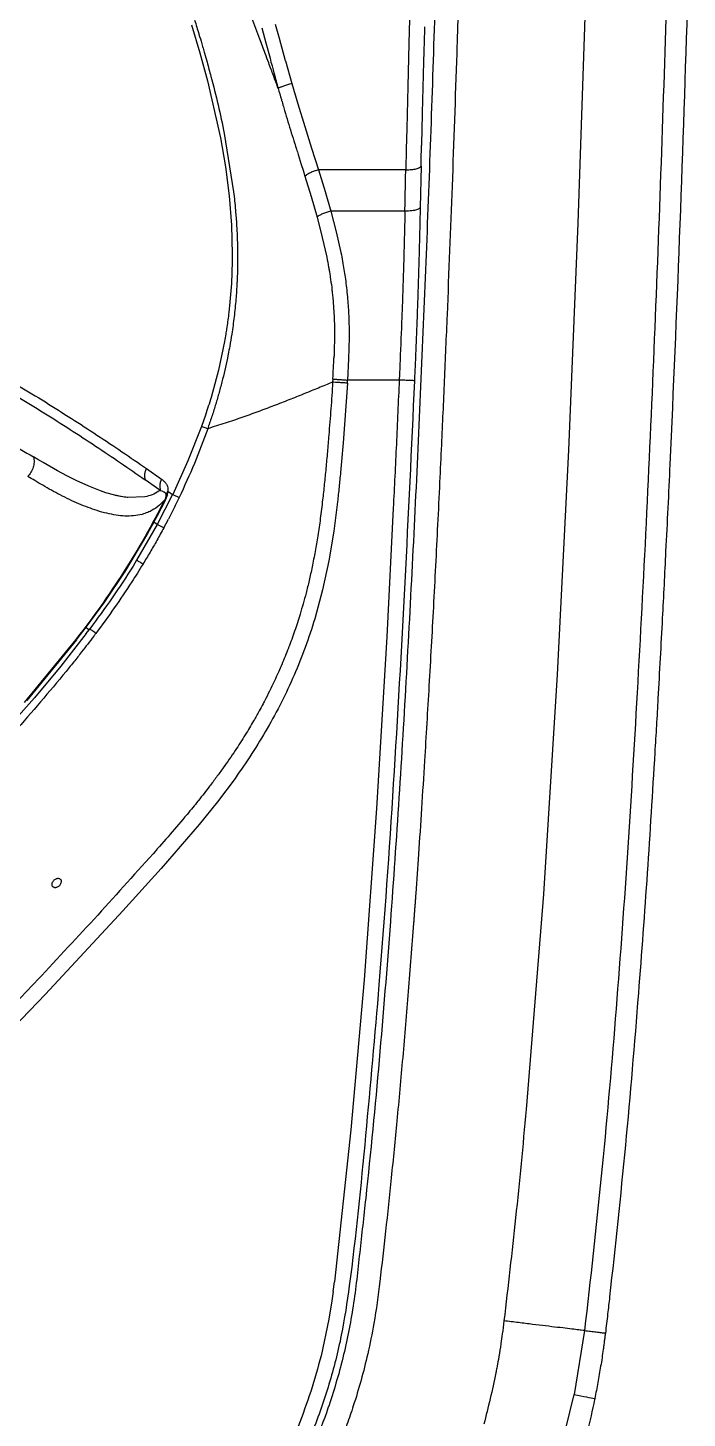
# Model space of a CAD drawing. Extents: x -51 to 27, y -13 to 136.
# Drawn here: x 20.95 to 27.08, y 12.54 to 25.45 of the extents above; entities that cross this region are included whole.
import ezdxf

# ---------------------------------------------------------------- set-up
doc = ezdxf.new("R2010")
doc.units = 0
doc.header["$MEASUREMENT"] = 0
doc.layers.add('GEOMETRY', color=2, linetype='Continuous', lineweight=25)

# ---------------------------------------------------------------- blocks, each defined once
blk = doc.blocks.new('2026 MONTERREY-BLOOM')
at = {"layer": 'GEOMETRY'}
for p, q in [((37.815, -57.951), (37.742, -60.078)), ((34.931, -58.231), (34.967, -58.361)), ((36.179, -58.186), (36.173, -58.412)), ((34.155, -58.238), (34.232, -58.497)), ((34.807, -58.266), (34.845, -58.406)), ((34.967, -58.361), (35.025, -58.568)), ((36.319, -58.256), (36.314, -58.41)), ((34.845, -58.406), (34.883, -58.548)), ((36.173, -58.412), (36.162, -58.809)), ((34.232, -58.497), (34.303, -58.758)), ((35.025, -58.568), (35.026, -58.573)), ((35.026, -58.573), (35.086, -58.782)), ((34.303, -58.758), (34.422, -59.287)), ((35.086, -58.782), (35.14, -58.97)), ((36.162, -58.809), (36.153, -59.2)), ((35.14, -58.97), (35.206, -59.182)), ((34.458, -59.248), (34.545, -59.789)), ((35.206, -59.182), (35.27, -59.383)), ((36.153, -59.2), (36.149, -59.392)), ((34.422, -59.287), (34.468, -59.555)), ((35.27, -59.383), (35.334, -59.583)), ((36.149, -59.392), (36.145, -59.583)), ((35.145, -59.442), (35.174, -59.533)), ((36.286, -59.549), (36.288, -59.451)), ((34.468, -59.555), (34.503, -59.824)), ((35.174, -59.533), (35.19, -59.586)), ((35.19, -59.586), (35.208, -59.643)), ((35.208, -59.643), (35.266, -59.833)), ((35.334, -59.583), (35.395, -59.784)), ((36.145, -59.583), (35.334, -59.583)), ((36.143, -59.659), (36.145, -59.583)), ((36.286, -59.549), (36.278, -59.934)), ((35.395, -59.784), (35.447, -59.967)), ((36.138, -59.892), (36.143, -59.659)), ((34.503, -59.824), (34.525, -60.098)), ((35.266, -59.833), (35.32, -60.023)), ((36.136, -59.967), (36.138, -59.892)), ((35.32, -60.023), (35.369, -60.211)), ((35.447, -59.967), (35.498, -60.159)), ((36.136, -59.967), (35.447, -59.967)), ((36.136, -59.995), (36.132, -60.165)), ((34.525, -60.098), (34.532, -60.367)), ((35.498, -60.159), (35.542, -60.352)), ((37.742, -60.078), (37.655, -62.188)), ((35.369, -60.211), (35.41, -60.396)), ((35.466, -60.765), (35.478, -60.952)), ((35.478, -60.952), (35.481, -61.047)), ((35.481, -61.047), (35.482, -61.142)), ((34.46, -61.177), (34.404, -61.445)), ((35.618, -61.14), (35.613, -61.339)), ((34.404, -61.445), (34.335, -61.697)), ((35.613, -61.339), (35.603, -61.536)), ((35.467, -61.528), (35.465, -61.556)), ((35.602, -61.565), (35.562, -62.118)), ((35.602, -61.565), (35.603, -61.536)), ((36.083, -61.536), (35.603, -61.536)), ((34.246, -61.967), (34.121, -62.287)), ((34.283, -61.862), (34.246, -61.967)), ((34.304, -61.988), (34.246, -61.967)), ((35.562, -62.118), (35.538, -62.394)), ((37.655, -62.188), (37.55, -64.27)), ((32.727, -62.274), (32.687, -62.25)), ((32.777, -62.303), (32.727, -62.274)), ((32.91, -62.379), (32.777, -62.303)), ((33.736, -62.358), (33.874, -62.456)), ((34.121, -62.287), (33.979, -62.599)), ((32.994, -62.425), (32.91, -62.379)), ((33.089, -62.473), (32.994, -62.425)), ((33.137, -62.495), (33.089, -62.473)), ((33.2, -62.523), (33.137, -62.495)), ((33.722, -62.462), (33.719, -62.422)), ((33.86, -62.56), (33.722, -62.462)), ((33.307, -62.565), (33.2, -62.523)), ((33.359, -62.583), (33.307, -62.565)), ((33.442, -62.606), (33.359, -62.583)), ((33.72, -62.621), (33.562, -62.627)), ((33.978, -62.599), (33.836, -62.877)), ((33.857, -62.563), (33.849, -62.569)), ((33.86, -62.561), (33.857, -62.563)), ((33.858, -62.521), (33.861, -62.561)), ((33.861, -62.561), (33.86, -62.56)), ((33.861, -62.561), (33.879, -62.565)), ((33.879, -62.565), (33.901, -62.576)), ((33.903, -62.578), (33.901, -62.576)), ((33.915, -62.621), (33.913, -62.627)), ((33.93, -62.603), (33.915, -62.621)), ((33.916, -62.616), (33.915, -62.621)), ((33.917, -62.603), (33.916, -62.611)), ((33.916, -62.611), (33.916, -62.616)), ((33.917, -62.603), (33.935, -62.568)), ((33.922, -62.626), (33.927, -62.614)), ((33.927, -62.614), (33.93, -62.603)), ((33.93, -62.603), (33.932, -62.594)), ((33.932, -62.594), (33.933, -62.585)), ((33.933, -62.585), (33.934, -62.579)), ((33.934, -62.579), (33.935, -62.568)), ((33.935, -62.568), (33.943, -62.573)), ((33.943, -62.573), (33.978, -62.599)), ((33.979, -62.599), (34.038, -62.628)), ((33.562, -62.627), (33.557, -62.627)), ((33.834, -62.8), (33.911, -62.652)), ((33.908, -62.641), (33.905, -62.648)), ((33.911, -62.652), (33.905, -62.648)), ((33.911, -62.634), (33.908, -62.641)), ((33.911, -62.652), (33.922, -62.626)), ((33.912, -62.63), (33.911, -62.634)), ((33.913, -62.627), (33.912, -62.63)), ((35.51, -62.667), (35.476, -62.941)), ((36.028, -62.726), (35.967, -63.922)), ((33.836, -62.877), (33.644, -63.209)), ((33.805, -62.855), (33.746, -62.962)), ((33.805, -62.855), (33.834, -62.8)), ((33.836, -62.877), (33.805, -62.855)), ((33.896, -62.909), (33.939, -62.827)), ((33.746, -62.962), (33.53, -63.32)), ((35.476, -62.941), (35.431, -63.214)), ((33.644, -63.209), (33.611, -63.264)), ((35.431, -63.214), (35.372, -63.486)), ((33.527, -63.324), (33.344, -63.595)), ((33.527, -63.324), (33.522, -63.32)), ((33.527, -63.324), (33.53, -63.32)), ((35.372, -63.486), (35.299, -63.754)), ((33.344, -63.595), (33.173, -63.831)), ((33.176, -63.891), (32.939, -64.192)), ((33.173, -63.831), (33.089, -63.941)), ((33.173, -63.831), (33.203, -63.855)), ((33.176, -63.891), (33.203, -63.855)), ((33.203, -63.855), (33.209, -63.847)), ((32.603, -64.531), (33.081, -63.946)), ((33.084, -63.948), (32.623, -64.512)), ((33.081, -63.946), (33.084, -63.948)), ((33.089, -63.941), (33.084, -63.948)), ((35.967, -63.922), (35.872, -65.516)), ((32.939, -64.192), (32.694, -64.486)), ((37.55, -64.27), (37.423, -66.31)), ((32.694, -64.486), (32.211, -65.03)), ((34.558, -65.236), (34.395, -65.453)), ((34.395, -65.453), (34.224, -65.664)), ((35.872, -65.516), (35.757, -67.107)), ((34.224, -65.664), (34.049, -65.869)), ((34.049, -65.869), (33.871, -66.071)), ((33.871, -66.071), (33.515, -66.466)), ((37.423, -66.31), (37.263, -68.311)), ((33.515, -66.466), (32.798, -67.239)), ((35.757, -67.107), (35.634, -68.498)), ((32.798, -67.239), (32.067, -67.999)), ((35.634, -68.498), (35.481, -69.911)), ((35.47, -70.001), (35.481, -69.911)), ((35.458, -70.087), (35.43, -70.259)), ((35.47, -70.001), (35.458, -70.087)), ((35.43, -70.259), (35.357, -70.597)), ((37.805, -70.364), (37.709, -70.957)), ((37.563, -71.548), (37.709, -70.957))]:
    blk.add_line(p, q, dxfattribs=at)
at = {"layer": 'GEOMETRY', "flags": 128}
for points in [[(36.314, -58.41), (36.313, -58.459), (36.311, -58.509)], [(36.311, -58.509), (36.31, -58.556), (36.309, -58.604)], [(36.288, -59.451), (36.289, -59.404), (36.29, -59.358)], [(36.136, -59.967), (36.136, -59.981), (36.136, -59.995)], [(36.276, -60.034), (36.275, -60.083), (36.274, -60.132)], [(36.278, -59.934), (36.277, -59.984), (36.276, -60.034)], [(36.084, -61.525), (36.084, -61.53), (36.083, -61.536)]]:
    blk.add_lwpolyline(points, dxfattribs=at)
at = {"layer": 'GEOMETRY'}
for points, knots in [([(36.859, -38.985), (36.859, -39.022), (36.859, -39.104), (36.859, -39.239), (36.859, -39.396), (36.859, -39.568), (36.859, -39.736), (36.859, -39.877), (36.859, -39.976), (36.859, -40.077), (36.859, -40.194), (36.859, -40.34), (36.859, -40.483), (36.859, -40.621), (36.859, -40.823), (36.859, -41.098), (36.859, -41.453), (36.859, -41.82), (36.858, -42.212), (36.858, -42.618), (36.857, -43.039), (36.855, -43.462), (36.854, -43.893), (36.852, -44.335), (36.849, -45.064), (36.843, -46.07), (36.836, -47.022), (36.831, -47.633), (36.828, -47.913), (36.826, -48.213), (36.822, -48.535), (36.819, -48.88), (36.815, -49.226), (36.807, -49.906), (36.793, -50.909), (36.772, -52.226), (36.748, -53.511), (36.723, -54.715), (36.695, -55.842), (36.674, -56.641), (36.659, -57.171), (36.651, -57.441), (36.643, -57.709), (36.634, -57.975), (36.626, -58.239), (36.607, -58.826), (36.576, -59.723), (36.54, -60.635), (36.515, -61.236), (36.502, -61.54), (36.489, -61.84), (36.474, -62.155), (36.458, -62.501), (36.434, -63.003), (36.402, -63.633), (36.361, -64.364), (36.324, -64.988), (36.291, -65.509), (36.264, -65.92), (36.245, -66.194), (36.235, -66.339), (36.232, -66.374), (36.23, -66.409), (36.227, -66.443), (36.224, -66.478), (36.222, -66.512), (36.219, -66.547), (36.202, -66.781), (36.169, -67.208), (36.117, -67.82), (36.064, -68.396), (36.011, -68.934), (35.958, -69.431), (35.907, -69.882), (35.858, -70.263), (35.795, -70.569), (35.731, -70.824), (35.665, -71.043), (35.608, -71.209), (35.566, -71.323), (35.532, -71.409), (35.497, -71.495), (35.461, -71.58), (35.423, -71.664), (35.351, -71.817), (35.28, -71.955), (35.211, -72.079), (35.186, -72.123), (35.158, -72.17), (35.119, -72.236), (34.999, -72.43), (34.784, -72.739), (34.483, -73.096), (34.184, -73.398), (33.895, -73.652), (33.59, -73.886), (33.269, -74.098), (32.934, -74.287), (32.564, -74.465), (32.157, -74.623), (31.712, -74.754), (31.259, -74.849), (30.8, -74.902), (30.344, -74.954), (29.886, -75.002), (29.441, -75.046), (29.006, -75.087), (28.583, -75.124), (28.161, -75.158), (27.739, -75.191), (27.315, -75.223), (26.731, -75.263), (25.992, -75.311), (25.095, -75.363), (24.191, -75.41), (23.309, -75.453), (22.377, -75.495), (21.391, -75.536), (20.304, -75.576), (19.184, -75.614), (18.079, -75.647), (16.991, -75.677), (16.207, -75.696), (15.689, -75.708), (15.444, -75.713), (15.198, -75.719), (14.951, -75.724), (14.703, -75.729), (14.453, -75.734), (13.759, -75.748), (12.604, -75.768), (11.388, -75.786), (10.554, -75.796), (10.116, -75.801), (9.68, -75.806), (9.248, -75.81), (8.828, -75.814), (8.28, -75.819), (7.585, -75.825), (6.735, -75.83), (5.853, -75.835), (4.966, -75.839), (3.975, -75.842), (2.91, -75.844), (1.754, -75.846), (0.609, -75.847), (-0.455, -75.847), (-1.44, -75.846), (-2.343, -75.845), (-3.238, -75.843), (-3.829, -75.842), (-4.118, -75.841)], [0, 0, 0, 0, 0.0015205, 0.0033457, 0.0054756, 0.007915, 0.0103829, 0.0122963, 0.0136552, 0.0144139, 0.0164289, 0.0184285, 0.0203659, 0.0222411, 0.0240541, 0.0286038, 0.0334271, 0.0385312, 0.0435423, 0.0493867, 0.0550992, 0.0606799, 0.0666233, 0.0726617, 0.0786535, 0.0963497, 0.113627, 0.1174481, 0.121248, 0.1250268, 0.1296573, 0.1343866, 0.1390883, 0.1437626, 0.1620811, 0.1799649, 0.1974138, 0.2144282, 0.2290414, 0.2433183, 0.2470019, 0.2506624, 0.2542999, 0.2579143, 0.2615057, 0.265074, 0.2818429, 0.2980744, 0.3022367, 0.3063621, 0.3104507, 0.3145025, 0.3191882, 0.3245637, 0.3349686, 0.3449124, 0.3543951, 0.3604013, 0.3662067, 0.3711496, 0.3716267, 0.3721023, 0.3725764, 0.3730489, 0.37352, 0.3739896, 0.3744577, 0.3749243, 0.3835541, 0.3918977, 0.3999554, 0.4071383, 0.4139151, 0.4202961, 0.4256539, 0.4295637, 0.4329884, 0.436386, 0.4388658, 0.4401192, 0.4413721, 0.4426249, 0.443878, 0.4451317, 0.4463864, 0.4507691, 0.4514578, 0.4521466, 0.4528356, 0.4537108, 0.455254, 0.4621392, 0.4690242, 0.4742408, 0.4794587, 0.4846756, 0.4898923, 0.4951112, 0.5003286, 0.5066101, 0.5128922, 0.519174, 0.5254609, 0.5317008, 0.5378835, 0.5442016, 0.5499516, 0.55566, 0.5615042, 0.5671845, 0.5729289, 0.5788098, 0.5910574, 0.6030653, 0.6154142, 0.6279319, 0.6390692, 0.6533928, 0.6681633, 0.6833808, 0.6990455, 0.7132005, 0.7277021, 0.7310052, 0.7343258, 0.7376638, 0.7410194, 0.7443924, 0.7477829, 0.7511908, 0.7726989, 0.7948379, 0.8007406, 0.8066865, 0.8126757, 0.8184869, 0.8242755, 0.829799, 0.8408264, 0.8525895, 0.8644161, 0.8767764, 0.8887042, 0.904785, 0.9201624, 0.9358208, 0.9514061, 0.963534, 0.9759348, 0.9882033, 1, 1, 1, 1]), ([(36.643, -38.985), (36.643, -39.828), (36.644, -41.551), (36.638, -44.154), (36.623, -46.796), (36.598, -49.436), (36.56, -52.073), (36.508, -54.709), (36.443, -57.234), (36.364, -59.65), (36.27, -61.957), (36.155, -64.262), (36.031, -66.228), (35.9, -67.852), (35.802, -68.877), (35.716, -69.638), (35.663, -70.134), (35.567, -70.618), (35.44, -71.049), (35.293, -71.432), (35.137, -71.768), (34.958, -72.092), (34.757, -72.403), (34.535, -72.7), (34.293, -72.981), (34.032, -73.244), (33.754, -73.488), (33.46, -73.713), (33.15, -73.917), (32.828, -74.099), (32.47, -74.269), (32.078, -74.421), (31.65, -74.547), (31.21, -74.637), (30.76, -74.689), (30.304, -74.741), (29.845, -74.789), (29.117, -74.861), (28.118, -74.947), (26.517, -75.064), (24.581, -75.177), (22.165, -75.291), (19.603, -75.387), (16.893, -75.466), (14.119, -75.527), (11.282, -75.573), (9.295, -75.594), (8.222, -75.603), (8.062, -75.605), (7.902, -75.606), (7.75, -75.607), (7.619, -75.608), (7.509, -75.609), (7.406, -75.61), (7.287, -75.61), (6.823, -75.614), (5.731, -75.62), (3.332, -75.628), (-0.049, -75.632), (-2.762, -75.627), (-4.118, -75.625)], [0, 0, 0, 0, 0.034488, 0.070526, 0.106569, 0.142591, 0.178588, 0.214528, 0.250471, 0.281965, 0.313469, 0.344975, 0.376447, 0.394063, 0.411668, 0.418581, 0.425411, 0.432079, 0.438744, 0.443794, 0.448844, 0.453894, 0.458943, 0.463993, 0.469043, 0.474092, 0.479142, 0.484192, 0.489242, 0.494293, 0.499343, 0.505424, 0.511505, 0.517586, 0.523766, 0.530042, 0.536349, 0.542658, 0.560012, 0.577374, 0.608371, 0.639386, 0.67635, 0.71332, 0.75032, 0.789907, 0.829466, 0.831649, 0.833831, 0.836013, 0.838185, 0.84005, 0.841408, 0.842657, 0.844259, 0.846315, 0.861623, 0.88897, 0.944497, 1, 1, 1, 1]), ([(38.567, -57.974), (38.55, -58.524), (38.514, -59.618), (38.451, -61.249), (38.38, -62.855), (38.323, -63.916), (38.294, -64.44)], [0, 0, 0, 0, 0.25494, 0.507625, 0.756493, 1, 1, 1, 1]), ([(38.759, -58.099), (38.736, -58.806), (38.69, -60.213), (38.629, -61.619), (38.598, -62.319)], [0, 0, 0, 0, 0.502422, 1, 1, 1, 1]), ([(34.183, -58.194), (34.196, -58.237), (34.218, -58.31), (34.243, -58.392), (34.256, -58.435), (34.264, -58.465), (34.278, -58.513), (34.303, -58.601), (34.322, -58.672), (34.334, -58.716)], [0, 0, 0, 0, 0.249999, 0.420328, 0.471516, 0.5, 0.592337, 0.750001, 1, 1, 1, 1]), ([(34.789, -58.369), (34.776, -58.336), (34.752, -58.27), (34.727, -58.205), (34.715, -58.172)], [0, 0, 0, 0, 0.5004074, 1, 1, 1, 1]), ([(34.871, -58.589), (34.86, -58.56), (34.833, -58.487), (34.805, -58.414), (34.789, -58.369)], [0, 0, 0, 0, 0.394048, 1, 1, 1, 1]), ([(34.915, -58.707), (34.908, -58.689), (34.893, -58.649), (34.878, -58.61), (34.871, -58.589)], [0, 0, 0, 0, 0.478121, 1, 1, 1, 1]), ([(34.883, -58.548), (34.889, -58.572), (34.9, -58.612), (34.912, -58.657), (34.918, -58.68), (34.92, -58.686), (34.92, -58.688), (34.933, -58.735), (34.946, -58.781), (34.959, -58.828)], [0, 0, 0, 0, 0.250002, 0.43216, 0.480359, 0.493751, 0.49777, 0.500006, 1, 1, 1, 1]), ([(34.334, -58.716), (34.357, -58.804), (34.402, -58.98), (34.44, -59.159), (34.458, -59.248)], [0, 0, 0, 0, 0.5, 1, 1, 1, 1]), ([(34.959, -58.828), (34.952, -58.808), (34.937, -58.768), (34.922, -58.728), (34.915, -58.707)], [0, 0, 0, 0, 0.4987391, 1, 1, 1, 1]), ([(35.086, -58.782), (35.072, -58.786), (35.045, -58.793), (35.009, -58.806), (34.978, -58.818), (34.965, -58.824), (34.959, -58.828)], [0, 0, 0, 0, 0.249989, 0.499997, 0.750007, 1, 1, 1, 1]), ([(34.959, -58.828), (34.969, -58.862), (34.979, -58.897), (34.989, -58.931), (34.989, -58.931), (34.989, -58.932), (34.989, -58.933), (34.99, -58.937), (34.995, -58.954), (35.005, -58.987), (35.014, -59.017), (35.019, -59.034)], [0, 0, 0, 0, 0.499996, 0.500031, 0.500319, 0.501125, 0.504185, 0.516104, 0.563129, 0.749999, 1, 1, 1, 1]), ([(35.019, -59.034), (35.029, -59.068), (35.049, -59.137), (35.07, -59.205), (35.081, -59.239)], [0, 0, 0, 0, 0.5, 1, 1, 1, 1]), ([(35.081, -59.239), (35.092, -59.273), (35.102, -59.307), (35.113, -59.341), (35.113, -59.341), (35.113, -59.341), (35.113, -59.341), (35.113, -59.341), (35.113, -59.342), (35.115, -59.346), (35.12, -59.363), (35.13, -59.396), (35.14, -59.425), (35.145, -59.442)], [0, 0, 0, 0, 0.5, 0.500005, 0.500017, 0.500064, 0.500251, 0.50099, 0.503931, 0.515668, 0.562557, 0.75, 1, 1, 1, 1]), ([(35.334, -59.583), (35.32, -59.587), (35.294, -59.596), (35.257, -59.611), (35.227, -59.628), (35.214, -59.638), (35.208, -59.643)], [0, 0, 0, 0, 0.250008, 0.499998, 0.750009, 1, 1, 1, 1]), ([(34.545, -59.789), (34.551, -59.845), (34.557, -59.901), (34.562, -59.958), (34.562, -59.958), (34.562, -59.96), (34.563, -59.967), (34.565, -59.995), (34.57, -60.049), (34.573, -60.098), (34.574, -60.126)], [0, 0, 0, 0, 0.499993, 0.50016, 0.501372, 0.504647, 0.516887, 0.564144, 0.749998, 1, 1, 1, 1]), ([(35.447, -59.967), (35.434, -59.971), (35.407, -59.978), (35.37, -59.993), (35.339, -60.008), (35.326, -60.018), (35.32, -60.023)], [0, 0, 0, 0, 0.249997, 0.499999, 0.750003, 1, 1, 1, 1]), ([(36.278, -59.934), (36.276, -59.937), (36.272, -59.945), (36.251, -59.954), (36.226, -59.961), (36.201, -59.965), (36.17, -59.967), (36.148, -59.967), (36.136, -59.967)], [0, 0, 0, 0, 0.18768, 0.416472, 0.546841, 0.687562, 0.838628, 1, 1, 1, 1]), ([(34.574, -60.126), (34.574, -60.127), (34.574, -60.129), (34.574, -60.13), (34.575, -60.131)], [0, 0, 0, 0, 0.499992, 1, 1, 1, 1]), ([(34.575, -60.131), (34.577, -60.188), (34.582, -60.301), (34.582, -60.414), (34.581, -60.47)], [0, 0, 0, 0, 0.500008, 1, 1, 1, 1]), ([(36.132, -60.165), (36.131, -60.197), (36.13, -60.261), (36.128, -60.326), (36.127, -60.358)], [0, 0, 0, 0, 0.501229, 1, 1, 1, 1]), ([(34.532, -60.367), (34.531, -60.458), (34.528, -60.639), (34.51, -60.82), (34.5, -60.91)], [0, 0, 0, 0, 0.5000217, 1, 1, 1, 1]), ([(35.41, -60.396), (35.416, -60.427), (35.423, -60.463), (35.431, -60.509), (35.437, -60.54), (35.44, -60.565), (35.443, -60.581)], [0, 0, 0, 0, 0.499999, 0.586236, 0.750001, 1, 1, 1, 1]), ([(35.542, -60.352), (35.547, -60.379), (35.557, -60.431), (35.57, -60.508), (35.582, -60.583), (35.591, -60.66), (35.597, -60.714), (35.601, -60.742)], [0, 0, 0, 0, 0.212488, 0.406928, 0.593285, 0.787905, 1, 1, 1, 1]), ([(36.127, -60.358), (36.125, -60.423), (36.122, -60.551), (36.117, -60.681), (36.115, -60.746)], [0, 0, 0, 0, 0.501096, 1, 1, 1, 1]), ([(34.581, -60.476), (34.581, -60.502), (34.58, -60.547), (34.578, -60.597), (34.577, -60.623), (34.576, -60.629), (34.576, -60.631), (34.576, -60.631), (34.576, -60.631), (34.574, -60.683), (34.57, -60.735), (34.566, -60.786)], [0, 0, 0, 0, 0.250023, 0.436345, 0.483486, 0.495576, 0.498753, 0.499624, 0.49988, 0.500017, 1, 1, 1, 1]), ([(34.581, -60.47), (34.581, -60.471), (34.581, -60.473), (34.581, -60.475), (34.581, -60.476)], [0, 0, 0, 0, 0.500025, 1, 1, 1, 1]), ([(36.263, -60.53), (36.262, -60.563), (36.26, -60.63), (36.258, -60.698), (36.257, -60.731)], [0, 0, 0, 0, 0.5, 1, 1, 1, 1]), ([(35.443, -60.581), (35.447, -60.611), (35.452, -60.642), (35.456, -60.673), (35.456, -60.673), (35.456, -60.674), (35.456, -60.678), (35.458, -60.693), (35.461, -60.723), (35.464, -60.75), (35.466, -60.765)], [0, 0, 0, 0, 0.499993, 0.500139, 0.501295, 0.504509, 0.516671, 0.56392, 0.749998, 1, 1, 1, 1]), ([(34.566, -60.786), (34.561, -60.84), (34.551, -60.949), (34.536, -61.056), (34.528, -61.11)], [0, 0, 0, 0, 0.499683, 1, 1, 1, 1]), ([(35.601, -60.742), (35.603, -60.77), (35.607, -60.823), (35.613, -60.902), (35.616, -60.978), (35.618, -61.058), (35.618, -61.112), (35.618, -61.14)], [0, 0, 0, 0, 0.213323, 0.401985, 0.595896, 0.78664, 1, 1, 1, 1]), ([(36.115, -60.746), (36.113, -60.811), (36.108, -60.942), (36.103, -61.074), (36.1, -61.139)], [0, 0, 0, 0, 0.498852, 1, 1, 1, 1]), ([(36.257, -60.731), (36.256, -60.765), (36.253, -60.833), (36.251, -60.9), (36.25, -60.934)], [0, 0, 0, 0, 0.5, 1, 1, 1, 1]), ([(34.5, -60.91), (34.495, -60.955), (34.489, -61), (34.482, -61.044), (34.482, -61.045), (34.482, -61.046), (34.481, -61.052), (34.478, -61.073), (34.471, -61.116), (34.464, -61.155), (34.46, -61.177)], [0, 0, 0, 0, 0.499999, 0.500137, 0.501268, 0.504452, 0.516561, 0.563748, 0.75, 1, 1, 1, 1]), ([(31.767, -61.137), (31.944, -61.237), (32.3, -61.437), (32.63, -61.639), (32.796, -61.74)], [0, 0, 0, 0, 0.499483, 1, 1, 1, 1]), ([(34.528, -61.11), (34.522, -61.147), (34.511, -61.21), (34.498, -61.28), (34.491, -61.317), (34.473, -61.403), (34.454, -61.481), (34.436, -61.554)], [0, 0, 0, 0, 0.250007, 0.422021, 0.472797, 0.500019, 1, 1, 1, 1]), ([(35.482, -61.142), (35.481, -61.174), (35.481, -61.207), (35.48, -61.244), (35.48, -61.26), (35.479, -61.291), (35.477, -61.318), (35.477, -61.334)], [0, 0, 0, 0, 0.499997, 0.509362, 0.574955, 0.749999, 1, 1, 1, 1]), ([(36.1, -61.139), (36.099, -61.173), (36.096, -61.239), (36.093, -61.306), (36.092, -61.339)], [0, 0, 0, 0, 0.498716, 1, 1, 1, 1]), ([(31.754, -61.234), (31.932, -61.334), (32.288, -61.535), (32.618, -61.738), (32.783, -61.84)], [0, 0, 0, 0, 0.49949, 1, 1, 1, 1]), ([(35.467, -61.528), (35.468, -61.512), (35.47, -61.479), (35.471, -61.447), (35.472, -61.431)], [0, 0, 0, 0, 0.5006221, 1, 1, 1, 1]), ([(35.472, -61.431), (35.473, -61.414), (35.475, -61.382), (35.476, -61.35), (35.477, -61.334)], [0, 0, 0, 0, 0.51791, 1, 1, 1, 1]), ([(36.088, -61.44), (36.087, -61.448), (36.086, -61.465), (36.086, -61.482), (36.085, -61.49)], [0, 0, 0, 0, 0.504417, 1, 1, 1, 1]), ([(36.092, -61.339), (36.091, -61.356), (36.09, -61.389), (36.088, -61.423), (36.088, -61.44)], [0, 0, 0, 0, 0.499212, 1, 1, 1, 1]), ([(36.229, -61.445), (36.228, -61.461), (36.227, -61.494), (36.226, -61.526), (36.225, -61.543)], [0, 0, 0, 0, 0.499984, 1, 1, 1, 1]), ([(36.234, -61.342), (36.233, -61.359), (36.231, -61.394), (36.23, -61.428), (36.229, -61.445)], [0, 0, 0, 0, 0.4999833, 1, 1, 1, 1]), ([(36.225, -61.543), (36.196, -62.167), (36.139, -63.415), (36.032, -65.286), (35.914, -66.998), (35.772, -68.552), (35.667, -69.638), (35.553, -70.41), (35.437, -70.864), (35.283, -71.307), (35.089, -71.735), (34.859, -72.143), (34.594, -72.53), (34.296, -72.892), (33.967, -73.226), (33.609, -73.53), (33.226, -73.801), (32.821, -74.038), (32.396, -74.237), (31.955, -74.398), (31.502, -74.521), (31.033, -74.601), (30.557, -74.651), (30.081, -74.704), (29.146, -74.799), (27.748, -74.919), (25.881, -75.044), (24.635, -75.109), (24.013, -75.142)], [0, 0, 0, 0, 0.083331, 0.166589, 0.249767, 0.312162, 0.374551, 0.39527, 0.416087, 0.436907, 0.457721, 0.478532, 0.499343, 0.520158, 0.54098, 0.561805, 0.582632, 0.603461, 0.624291, 0.645118, 0.665943, 0.686771, 0.708478, 0.729771, 0.750567, 0.833744, 0.916911, 1, 1, 1, 1]), ([(34.436, -61.554), (34.426, -61.591), (34.407, -61.664), (34.386, -61.737), (34.375, -61.773)], [0, 0, 0, 0, 0.502109, 1, 1, 1, 1]), ([(35.465, -61.556), (35.421, -61.574), (35.333, -61.611), (35.242, -61.647), (35.197, -61.665)], [0, 0, 0, 0, 0.4994278, 1, 1, 1, 1]), ([(35.465, -61.556), (35.46, -61.638), (35.449, -61.802), (35.436, -61.966), (35.429, -62.048)], [0, 0, 0, 0, 0.500258, 1, 1, 1, 1]), ([(36.083, -61.536), (36.075, -61.735), (36.057, -62.131), (36.038, -62.528), (36.028, -62.726)], [0, 0, 0, 0, 0.5, 1, 1, 1, 1]), ([(36.225, -61.543), (36.222, -61.542), (36.216, -61.542), (36.183, -61.541), (36.137, -61.539), (36.101, -61.537), (36.083, -61.536)], [0, 0, 0, 0, 0.249998, 0.500001, 0.749992, 1, 1, 1, 1]), ([(36.085, -61.49), (36.085, -61.496), (36.085, -61.507), (36.084, -61.519), (36.084, -61.525)], [0, 0, 0, 0, 0.5033862, 1, 1, 1, 1]), ([(31.65, -61.715), (31.829, -61.798), (32.186, -61.964), (32.519, -62.154), (32.687, -62.25)], [0, 0, 0, 0, 0.499101, 1, 1, 1, 1]), ([(34.335, -61.697), (34.327, -61.724), (34.31, -61.78), (34.292, -61.834), (34.283, -61.862)], [0, 0, 0, 0, 0.500061, 1, 1, 1, 1]), ([(35.197, -61.665), (35.151, -61.684), (35.059, -61.721), (34.965, -61.757), (34.917, -61.776)], [0, 0, 0, 0, 0.499553, 1, 1, 1, 1]), ([(32.783, -61.84), (32.945, -61.943), (33.268, -62.148), (33.571, -62.358), (33.722, -62.462)], [0, 0, 0, 0, 0.499579, 1, 1, 1, 1]), ([(32.796, -61.74), (32.957, -61.842), (33.281, -62.046), (33.584, -62.254), (33.736, -62.358)], [0, 0, 0, 0, 0.499575, 1, 1, 1, 1]), ([(34.375, -61.773), (34.364, -61.809), (34.341, -61.881), (34.316, -61.952), (34.304, -61.988)], [0, 0, 0, 0, 0.4997282, 1, 1, 1, 1]), ([(34.917, -61.776), (34.869, -61.794), (34.772, -61.831), (34.672, -61.867), (34.621, -61.885)], [0, 0, 0, 0, 0.499696, 1, 1, 1, 1]), ([(34.304, -61.988), (34.264, -62.096), (34.184, -62.313), (34.087, -62.523), (34.038, -62.628)], [0, 0, 0, 0, 0.496981, 1, 1, 1, 1]), ([(35.429, -62.048), (35.425, -62.1), (35.416, -62.203), (35.407, -62.305), (35.402, -62.357)], [0, 0, 0, 0, 0.500759, 1, 1, 1, 1]), ([(32.687, -62.25), (32.689, -62.266), (32.693, -62.298), (32.684, -62.347), (32.664, -62.394), (32.643, -62.419), (32.633, -62.432)], [0, 0, 0, 0, 0.249998, 0.5, 0.750001, 1, 1, 1, 1]), ([(35.402, -62.357), (35.397, -62.406), (35.388, -62.503), (35.377, -62.601), (35.371, -62.65)], [0, 0, 0, 0, 0.5009833, 1, 1, 1, 1]), ([(38.598, -62.319), (38.592, -62.454), (38.579, -62.723), (38.566, -62.993), (38.559, -63.128)], [0, 0, 0, 0, 0.499717, 1, 1, 1, 1]), ([(32.772, -62.514), (32.747, -62.5), (32.701, -62.473), (32.654, -62.445), (32.633, -62.432)], [0, 0, 0, 0, 0.539015, 1, 1, 1, 1]), ([(33.874, -62.456), (33.878, -62.459), (33.886, -62.465), (33.893, -62.472), (33.897, -62.475)], [0, 0, 0, 0, 0.499987, 1, 1, 1, 1]), ([(35.538, -62.394), (35.534, -62.439), (35.525, -62.53), (35.515, -62.621), (35.51, -62.667)], [0, 0, 0, 0, 0.5, 1, 1, 1, 1]), ([(33.277, -62.749), (33.221, -62.73), (33.109, -62.691), (32.991, -62.632), (32.932, -62.602)], [0, 0, 0, 0, 0.499997, 1, 1, 1, 1]), ([(33.557, -62.627), (33.538, -62.624), (33.52, -62.622), (33.5, -62.618), (33.499, -62.618), (33.497, -62.618), (33.487, -62.616), (33.469, -62.612), (33.451, -62.608), (33.442, -62.606)], [0, 0, 0, 0, 0.499998, 0.500638, 0.505338, 0.518095, 0.565841, 0.749999, 1, 1, 1, 1]), ([(33.849, -62.569), (33.829, -62.581), (33.788, -62.605), (33.743, -62.616), (33.72, -62.621)], [0, 0, 0, 0, 0.499899, 1, 1, 1, 1]), ([(33.903, -62.578), (33.906, -62.58), (33.91, -62.584), (33.914, -62.593), (33.916, -62.598), (33.916, -62.602), (33.916, -62.602), (33.916, -62.603), (33.916, -62.603), (33.916, -62.603)], [0, 0, 0, 0, 0.510187, 0.758766, 0.936616, 0.982274, 0.994603, 0.998166, 1, 1, 1, 1]), ([(33.926, -62.516), (33.928, -62.522), (33.934, -62.536), (33.935, -62.557), (33.935, -62.568)], [0, 0, 0, 0, 0.500046, 1, 1, 1, 1]), ([(33.454, -62.791), (33.425, -62.786), (33.367, -62.776), (33.307, -62.758), (33.277, -62.749)], [0, 0, 0, 0, 0.499999, 1, 1, 1, 1]), ([(33.905, -62.648), (33.845, -62.763), (33.727, -62.992), (33.59, -63.211), (33.522, -63.32)], [0, 0, 0, 0, 0.501424, 1, 1, 1, 1]), ([(33.905, -62.648), (33.884, -62.671), (33.842, -62.717), (33.793, -62.743), (33.769, -62.756)], [0, 0, 0, 0, 0.49999, 1, 1, 1, 1]), ([(34.038, -62.628), (34.022, -62.661), (33.99, -62.728), (33.956, -62.794), (33.939, -62.827)], [0, 0, 0, 0, 0.50063, 1, 1, 1, 1]), ([(35.371, -62.65), (35.368, -62.678), (35.361, -62.736), (35.354, -62.793), (35.35, -62.822)], [0, 0, 0, 0, 0.499858, 1, 1, 1, 1]), ([(33.615, -62.797), (33.589, -62.799), (33.536, -62.802), (33.481, -62.795), (33.454, -62.791)], [0, 0, 0, 0, 0.499999, 1, 1, 1, 1]), ([(33.769, -62.756), (33.762, -62.759), (33.738, -62.77), (33.686, -62.788), (33.642, -62.794), (33.615, -62.797)], [0, 0, 0, 0, 0.156891, 0.500006, 1, 1, 1, 1]), ([(33.896, -62.909), (33.888, -62.904), (33.875, -62.897), (33.853, -62.886), (33.843, -62.881), (33.836, -62.877)], [0, 0, 0, 0, 0.321304, 0.50034, 1, 1, 1, 1]), ([(35.35, -62.822), (35.347, -62.849), (35.339, -62.903), (35.331, -62.956), (35.327, -62.983)], [0, 0, 0, 0, 0.500125, 1, 1, 1, 1]), ([(33.896, -62.909), (33.885, -62.928), (33.864, -62.967), (33.843, -63.006), (33.832, -63.025)], [0, 0, 0, 0, 0.499872, 1, 1, 1, 1]), ([(35.327, -62.983), (35.319, -63.032), (35.303, -63.128), (35.284, -63.224), (35.274, -63.272)], [0, 0, 0, 0, 0.500434, 1, 1, 1, 1]), ([(33.832, -63.025), (33.811, -63.062), (33.769, -63.136), (33.725, -63.209), (33.703, -63.245)], [0, 0, 0, 0, 0.498983, 1, 1, 1, 1]), ([(38.559, -63.128), (38.554, -63.231), (38.544, -63.438), (38.533, -63.645), (38.528, -63.748)], [0, 0, 0, 0, 0.499392, 1, 1, 1, 1]), ([(33.611, -63.264), (33.547, -63.363), (33.419, -63.561), (33.279, -63.752), (33.209, -63.847)], [0, 0, 0, 0, 0.499244, 1, 1, 1, 1]), ([(33.703, -63.245), (33.686, -63.273), (33.652, -63.329), (33.616, -63.384), (33.599, -63.411)], [0, 0, 0, 0, 0.49883, 1, 1, 1, 1]), ([(33.703, -63.245), (33.69, -63.238), (33.665, -63.222), (33.651, -63.214), (33.644, -63.209)], [0, 0, 0, 0, 0.5000116, 1, 1, 1, 1]), ([(33.522, -63.32), (33.453, -63.426), (33.314, -63.637), (33.162, -63.838), (33.086, -63.938)], [0, 0, 0, 0, 0.50119, 1, 1, 1, 1]), ([(35.246, -63.399), (35.242, -63.418), (35.233, -63.457), (35.223, -63.495), (35.218, -63.514)], [0, 0, 0, 0, 0.500066, 1, 1, 1, 1]), ([(35.274, -63.272), (35.27, -63.293), (35.261, -63.336), (35.251, -63.378), (35.246, -63.399)], [0, 0, 0, 0, 0.500055, 1, 1, 1, 1]), ([(33.599, -63.411), (33.545, -63.492), (33.438, -63.654), (33.322, -63.811), (33.265, -63.889)], [0, 0, 0, 0, 0.499998, 1, 1, 1, 1]), ([(35.218, -63.514), (35.209, -63.547), (35.192, -63.613), (35.172, -63.679), (35.162, -63.712)], [0, 0, 0, 0, 0.499821, 1, 1, 1, 1]), ([(35.162, -63.712), (35.146, -63.764), (35.113, -63.868), (35.075, -63.97), (35.056, -64.021)], [0, 0, 0, 0, 0.499915, 1, 1, 1, 1]), ([(35.299, -63.754), (35.271, -63.843), (35.214, -64.02), (35.143, -64.191), (35.107, -64.277)], [0, 0, 0, 0, 0.50058, 1, 1, 1, 1]), ([(38.528, -63.748), (38.521, -63.872), (38.508, -64.121), (38.494, -64.369), (38.487, -64.493)], [0, 0, 0, 0, 0.499183, 1, 1, 1, 1]), ([(33.245, -63.914), (33.208, -63.963), (33.147, -64.044), (33.07, -64.141), (32.954, -64.285), (32.861, -64.396), (32.781, -64.49)], [0, 0, 0, 0, 0.250002, 0.410374, 0.500005, 1, 1, 1, 1]), ([(33.265, -63.889), (33.252, -63.879), (33.228, -63.861), (33.215, -63.852), (33.209, -63.847)], [0, 0, 0, 0, 0.5000077, 1, 1, 1, 1]), ([(33.265, -63.889), (33.261, -63.893), (33.255, -63.902), (33.249, -63.91), (33.245, -63.914)], [0, 0, 0, 0, 0.4999167, 1, 1, 1, 1]), ([(33.081, -63.946), (33.082, -63.944), (33.083, -63.942), (33.085, -63.94), (33.086, -63.938)], [0, 0, 0, 0, 0.499971, 1, 1, 1, 1]), ([(35.054, -64.026), (35.034, -64.078), (35.013, -64.129), (34.992, -64.18), (34.992, -64.18), (34.992, -64.18), (34.991, -64.18), (34.991, -64.182), (34.988, -64.188), (34.977, -64.213), (34.956, -64.262), (34.936, -64.306), (34.924, -64.331)], [0, 0, 0, 0, 0.499991, 0.500002, 0.50008, 0.50029, 0.501074, 0.504096, 0.515956, 0.562945, 0.749997, 1, 1, 1, 1]), ([(35.056, -64.021), (35.055, -64.022), (35.055, -64.024), (35.054, -64.025), (35.054, -64.026)], [0, 0, 0, 0, 0.500001, 1, 1, 1, 1]), ([(35.107, -64.277), (35.069, -64.361), (34.993, -64.53), (34.902, -64.692), (34.857, -64.773)], [0, 0, 0, 0, 0.497111, 1, 1, 1, 1]), ([(34.924, -64.331), (34.894, -64.393), (34.864, -64.456), (34.83, -64.52), (34.826, -64.528), (34.81, -64.559), (34.778, -64.618), (34.748, -64.67), (34.731, -64.7)], [0, 0, 0, 0, 0.499987, 0.501826, 0.518379, 0.56619, 0.749995, 1, 1, 1, 1]), ([(32.781, -64.49), (32.701, -64.584), (32.54, -64.77), (32.374, -64.952), (32.291, -65.044)], [0, 0, 0, 0, 0.498959, 1, 1, 1, 1]), ([(38.294, -64.44), (38.265, -64.952), (38.205, -65.962), (38.095, -67.459), (37.968, -68.923), (37.859, -69.886), (37.805, -70.364)], [0, 0, 0, 0, 0.258404, 0.510689, 0.757619, 1, 1, 1, 1]), ([(38.487, -64.493), (38.483, -64.577), (38.473, -64.744), (38.463, -64.911), (38.458, -64.995)], [0, 0, 0, 0, 0.499707, 1, 1, 1, 1]), ([(34.857, -64.773), (34.81, -64.851), (34.717, -65.009), (34.611, -65.159), (34.558, -65.236)], [0, 0, 0, 0, 0.4927709, 1, 1, 1, 1]), ([(34.731, -64.7), (34.718, -64.722), (34.693, -64.766), (34.666, -64.81), (34.653, -64.831)], [0, 0, 0, 0, 0.500186, 1, 1, 1, 1]), ([(34.653, -64.831), (34.637, -64.856), (34.607, -64.905), (34.575, -64.953), (34.559, -64.978)], [0, 0, 0, 0, 0.500467, 1, 1, 1, 1]), ([(34.559, -64.978), (34.541, -65.004), (34.505, -65.058), (34.467, -65.111), (34.449, -65.137)], [0, 0, 0, 0, 0.501579, 1, 1, 1, 1]), ([(38.458, -64.995), (38.436, -65.367), (38.39, -66.113), (38.334, -66.858), (38.306, -67.231)], [0, 0, 0, 0, 0.499908, 1, 1, 1, 1]), ([(34.449, -65.137), (34.428, -65.166), (34.386, -65.224), (34.343, -65.281), (34.322, -65.309)], [0, 0, 0, 0, 0.501298, 1, 1, 1, 1]), ([(34.322, -65.309), (34.288, -65.353), (34.251, -65.4), (34.199, -65.465), (34.164, -65.508), (34.13, -65.549), (34.112, -65.571)], [0, 0, 0, 0, 0.5, 0.527975, 0.75, 1, 1, 1, 1]), ([(34.112, -65.571), (34.06, -65.632), (33.956, -65.755), (33.849, -65.876), (33.796, -65.936)], [0, 0, 0, 0, 0.498904, 1, 1, 1, 1]), ([(33.796, -65.936), (33.614, -66.139), (33.251, -66.544), (32.878, -66.941), (32.692, -67.139)], [0, 0, 0, 0, 0.4999987, 1, 1, 1, 1]), ([(32.863, -66.199), (32.861, -66.205), (32.857, -66.217), (32.858, -66.233), (32.866, -66.245), (32.876, -66.25), (32.884, -66.251), (32.89, -66.251), (32.9, -66.249), (32.912, -66.244), (32.922, -66.237), (32.931, -66.227), (32.939, -66.214), (32.944, -66.198), (32.943, -66.182), (32.935, -66.169), (32.923, -66.164), (32.911, -66.163), (32.9, -66.165), (32.889, -66.17), (32.879, -66.178), (32.87, -66.188), (32.866, -66.195), (32.863, -66.199)], [0, 0, 0, 0, 0.062557, 0.1249, 0.187277, 0.24971, 0.26449, 0.290319, 0.327166, 0.374988, 0.416483, 0.451199, 0.500091, 0.562463, 0.624891, 0.687306, 0.749669, 0.79314, 0.829217, 0.874783, 0.916587, 0.951425, 1, 1, 1, 1]), ([(32.692, -67.139), (32.617, -67.218), (32.467, -67.376), (32.316, -67.533), (32.241, -67.611)], [0, 0, 0, 0, 0.500027, 1, 1, 1, 1]), ([(38.306, -67.231), (38.268, -67.702), (38.191, -68.643), (38.089, -69.582), (38.038, -70.051)], [0, 0, 0, 0, 0.500072, 1, 1, 1, 1]), ([(37.263, -68.311), (37.232, -68.646), (37.17, -69.301), (37.094, -69.954), (37.057, -70.274)], [0, 0, 0, 0, 0.511238, 1, 1, 1, 1]), ([(38.038, -70.051), (38.032, -70.104), (38.019, -70.216), (38.006, -70.328), (37.999, -70.387)], [0, 0, 0, 0, 0.470409, 1, 1, 1, 1]), ([(37.057, -70.274), (37.052, -70.314), (37.043, -70.385), (37.032, -70.462), (37.026, -70.502), (37.024, -70.512), (37.024, -70.515), (37.024, -70.516), (37.018, -70.555), (37.007, -70.621), (36.992, -70.701), (36.953, -70.902), (36.91, -71.075), (36.87, -71.233)], [0, 0, 0, 0, 0.125007, 0.217269, 0.24109, 0.247423, 0.249194, 0.249732, 0.250036, 0.371682, 0.453972, 0.500055, 1, 1, 1, 1]), ([(37.805, -70.364), (37.796, -70.363), (37.78, -70.361), (37.725, -70.354), (37.65, -70.345), (37.556, -70.334), (37.446, -70.321), (37.324, -70.306), (37.193, -70.29), (37.102, -70.279), (37.057, -70.274)], [0, 0, 0, 0, 0.125, 0.25, 0.375, 0.5, 0.625, 0.75, 0.875, 1, 1, 1, 1]), ([(37.805, -70.364), (37.824, -70.366), (37.864, -70.371), (37.915, -70.377), (37.962, -70.383), (37.986, -70.385), (37.999, -70.387)], [0, 0, 0, 0, 0.216011, 0.455314, 0.716954, 1, 1, 1, 1]), ([(37.989, -70.463), (37.988, -70.476), (37.984, -70.501), (37.981, -70.527), (37.979, -70.54)], [0, 0, 0, 0, 0.496471, 1, 1, 1, 1]), ([(37.999, -70.387), (37.997, -70.4), (37.994, -70.425), (37.991, -70.451), (37.989, -70.463)], [0, 0, 0, 0, 0.504416, 1, 1, 1, 1]), ([(35.357, -70.597), (35.327, -70.708), (35.267, -70.931), (35.185, -71.146), (35.144, -71.254)], [0, 0, 0, 0, 0.500027, 1, 1, 1, 1]), ([(37.979, -70.54), (37.975, -70.565), (37.968, -70.617), (37.96, -70.669), (37.955, -70.695)], [0, 0, 0, 0, 0.497171, 1, 1, 1, 1]), ([(37.955, -70.695), (37.947, -70.745), (37.93, -70.846), (37.91, -70.946), (37.9, -70.996)], [0, 0, 0, 0, 0.499843, 1, 1, 1, 1]), ([(37.709, -70.957), (37.75, -70.965), (37.833, -70.982), (37.878, -70.991), (37.901, -70.996)], [0, 0, 0, 0, 0.4999699, 1, 1, 1, 1]), ([(37.899, -71.004), (37.877, -71.105), (37.834, -71.305), (37.778, -71.503), (37.751, -71.602)], [0, 0, 0, 0, 0.499761, 1, 1, 1, 1]), ([(37.9, -70.996), (37.9, -70.997), (37.9, -71), (37.899, -71.003), (37.899, -71.004)], [0, 0, 0, 0, 0.499995, 1, 1, 1, 1])]:
    blk.add_open_spline(points, degree=3, knots=knots, dxfattribs=at)
for points in [[(36.309, -58.604), (36.308, -58.636), (36.306, -58.7), (36.304, -58.764), (36.303, -58.796)], [(36.303, -58.796), (36.303, -58.827), (36.301, -58.89), (36.299, -58.953), (36.299, -58.984)], [(36.299, -58.984), (36.298, -59.016), (36.296, -59.078), (36.295, -59.14), (36.294, -59.171)], [(36.294, -59.171), (36.294, -59.203), (36.292, -59.265), (36.291, -59.327), (36.29, -59.358)], [(36.145, -59.583), (36.163, -59.583), (36.198, -59.583), (36.244, -59.575), (36.277, -59.564), (36.283, -59.554), (36.286, -59.549)], [(36.274, -60.132), (36.273, -60.165), (36.271, -60.231), (36.27, -60.297), (36.269, -60.33)], [(36.269, -60.33), (36.268, -60.363), (36.266, -60.429), (36.264, -60.496), (36.263, -60.53)], [(36.25, -60.934), (36.249, -60.968), (36.246, -61.036), (36.243, -61.104), (36.242, -61.138)], [(36.242, -61.138), (36.241, -61.172), (36.238, -61.24), (36.235, -61.308), (36.234, -61.342)], [(35.602, -61.565), (35.588, -61.564), (35.56, -61.562), (35.522, -61.56), (35.489, -61.558), (35.473, -61.557), (35.465, -61.556)], [(35.467, -61.528), (35.475, -61.528), (35.49, -61.529), (35.524, -61.531), (35.562, -61.534), (35.59, -61.536), (35.603, -61.536)], [(34.621, -61.885), (34.57, -61.902), (34.466, -61.938), (34.358, -61.971), (34.304, -61.988)], [(33.719, -62.422), (33.72, -62.411), (33.722, -62.389), (33.731, -62.368), (33.736, -62.358)], [(33.874, -62.456), (33.87, -62.466), (33.861, -62.487), (33.859, -62.509), (33.858, -62.521)], [(33.897, -62.475), (33.9, -62.478), (33.906, -62.484), (33.911, -62.491), (33.914, -62.494)], [(33.914, -62.494), (33.916, -62.498), (33.92, -62.504), (33.924, -62.512), (33.926, -62.516)], [(32.932, -62.602), (32.906, -62.588), (32.853, -62.56), (32.799, -62.53), (32.772, -62.514)]]:
    blk.add_open_spline(points, degree=3, dxfattribs=at)

msp = doc.modelspace()

# ---------------------------------------------------------------- block references
msp.add_blockref('2026 MONTERREY-BLOOM', (-11.682, 83.714))

doc.saveas('drawing.dxf')
